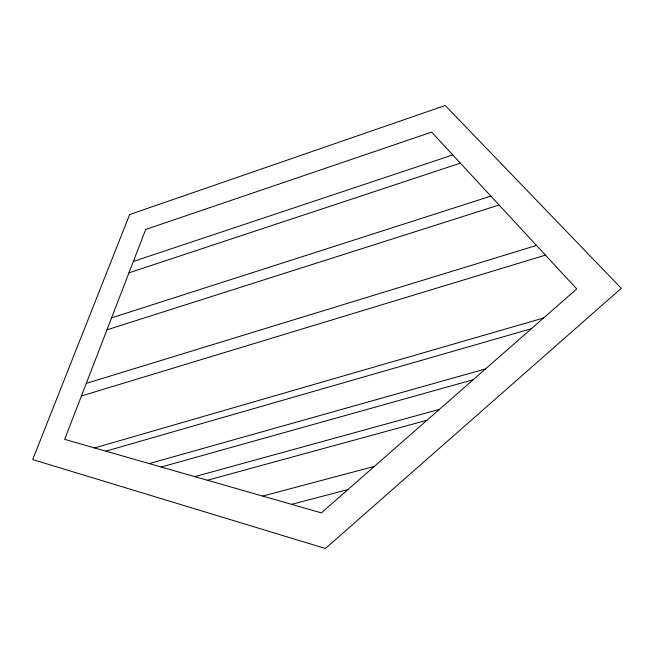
<?xml version="1.0" encoding="UTF-8"?>
<svg xmlns="http://www.w3.org/2000/svg" width="654" height="654" viewBox="0 0 654 654"><rect width="100%" height="100%" fill="white"/><g stroke="black" fill="none" stroke-linecap="round" stroke-linejoin="round"><path stroke-width="0.98" d="M133.351 261.445L452.756 154.941M128.952 272.841L460.367 163.157M111.564 317.885L490.86 196.118M106.945 329.837L499.076 204.996M86.271 383.383L536.484 245.43M81.398 395.997L545.452 255.125M94.585 447.941L543.564 318.016M105.842 451.162L531.35 328.733M149.226 463.588L485.521 368.921M161.203 467.013L473.21 379.721M194.81 476.635L439.423 409.347M207.392 480.24L427.046 420.203M262.687 496.075L374.382 466.392M291.586 504.348L347.92 489.593M145.703 229.464L64.656 439.365L321.367 512.883L576.738 288.929L431.64 132.116L145.703 229.464M129.639 214.553L32.7 459.582L325.43 548.502L621.3 288.308L445.227 105.498L129.639 214.553"/></g></svg>
